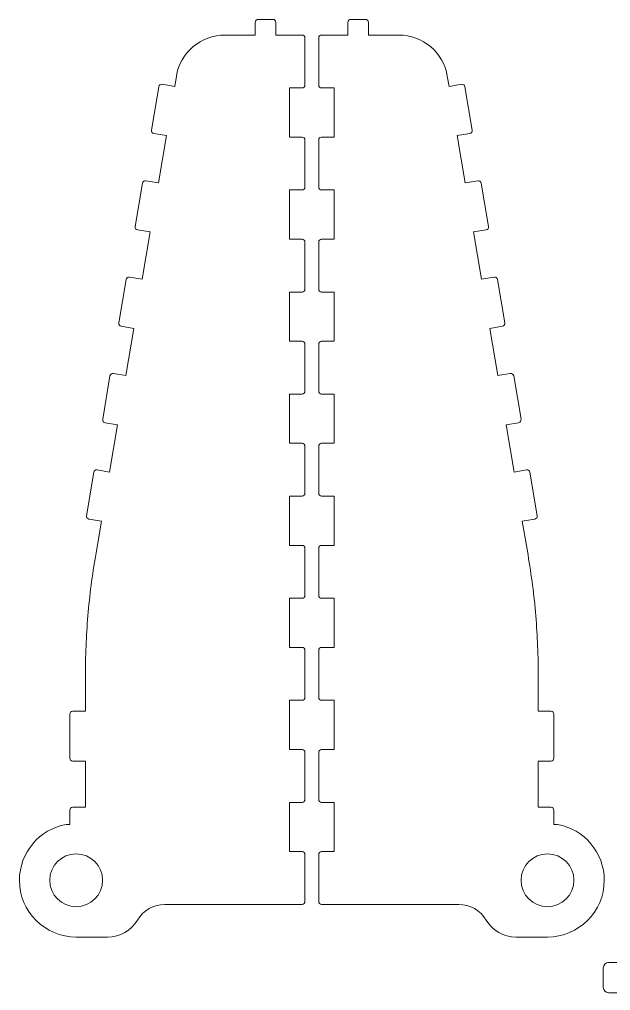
# Model space of a CAD drawing. Header units: millimetres. Extents: x -1099 to 2075, y -1295 to 1553.
# Drawn here: x -481.4 to -360.5, y -984.8 to -786.1 of the extents above; entities that cross this region are included whole.
import ezdxf

# ---------------------------------------------------------------- set-up
doc = ezdxf.new("R2010")
doc.units = ezdxf.units.MM
doc.header["$MEASUREMENT"] = 0
doc.layers.add('layer 1', color=7, linetype='Continuous')

msp = doc.modelspace()

# ---------------------------------------------------------------- linework, layer by layer
at = {"layer": 'layer 1', "color": 240, "lineweight": 9}
for points, knots in [([(-457.9935, -849.3233), (-457.9935, -849.3233), (-460.5613, -848.8913), (-460.5613, -848.8913), (-460.5613, -848.8913), (-460.8873, -848.8365), (-461.1083, -848.526), (-461.0534, -848.2), (-461.0534, -848.2), (-461.0534, -848.2), (-459.5596, -839.3252), (-459.5596, -839.3252), (-459.5596, -839.3252), (-459.5047, -838.9992), (-459.1943, -838.7783), (-458.8683, -838.8332), (-458.8683, -838.8332), (-458.8683, -838.8332), (-456.3, -839.2654), (-456.3, -839.2654), (-456.3, -839.2654), (-456.3, -839.2654), (-454.6733, -829.6018), (-454.6733, -829.6018), (-454.6733, -829.6018), (-454.6733, -829.6018), (-457.241, -829.1696), (-457.241, -829.1696), (-457.241, -829.1696), (-457.5673, -829.1146), (-457.7883, -828.8039), (-457.733, -828.4777), (-457.733, -828.4777), (-457.733, -828.4777), (-456.2301, -819.6031), (-456.2301, -819.6031), (-456.2301, -819.6031), (-456.1749, -819.2772), (-455.8645, -819.0566), (-455.5385, -819.1116), (-455.5385, -819.1116), (-455.5385, -819.1116), (-452.9801, -819.5438), (-452.9801, -819.5438), (-452.9801, -819.5438), (-452.9801, -819.5438), (-451.3531, -809.8803), (-451.3531, -809.8803), (-451.3531, -809.8803), (-451.3531, -809.8803), (-453.9119, -809.4481), (-453.9119, -809.4481), (-453.9119, -809.4481), (-454.2378, -809.3931), (-454.4586, -809.0828), (-454.4037, -808.7569), (-454.4037, -808.7569), (-454.4037, -808.7569), (-452.9097, -799.882), (-452.9097, -799.882), (-452.9097, -799.882), (-452.8549, -799.5561), (-452.5444, -799.3351), (-452.2185, -799.39), (-452.2185, -799.39), (-452.2185, -799.39), (-449.6505, -799.822), (-449.6505, -799.822), (-449.6505, -799.822), (-449.6505, -799.822), (-449.3065, -797.7323), (-449.3065, -797.7323), (-449.3065, -797.7323), (-448.478, -792.8266), (-444.3126, -789.3108), (-439.3381, -789.3109), (-439.3381, -789.3109), (-439.3381, -789.3109), (-433.1679, -789.311), (-433.1679, -789.311), (-433.1679, -789.311), (-433.1679, -789.311), (-433.1679, -786.7109), (-433.1679, -786.7109), (-433.1679, -786.7109), (-433.1679, -786.3805), (-432.8983, -786.1109), (-432.5679, -786.1109), (-432.5679, -786.1109), (-432.5679, -786.1109), (-429.5681, -786.1107), (-429.5681, -786.1107), (-429.5681, -786.1107), (-429.2376, -786.1107), (-428.9681, -786.3802), (-428.9681, -786.7107), (-428.9681, -786.7107), (-428.9681, -786.7107), (-428.9681, -789.3109), (-428.9681, -789.3109), (-428.9681, -789.3109), (-428.9681, -789.3109), (-423.5979, -789.3109), (-423.5979, -789.3109), (-423.5979, -789.3109), (-423.2674, -789.3109), (-422.9979, -789.5804), (-422.9979, -789.9109), (-422.9979, -789.9109), (-422.9979, -789.9109), (-422.9979, -799.5289), (-422.9979, -799.5289), (-422.9979, -799.5289), (-422.9979, -799.8595), (-423.2673, -800.1289), (-423.5979, -800.1289), (-423.5979, -800.1289), (-423.5979, -800.1289), (-426.1979, -800.1288), (-426.1979, -800.1288), (-426.1979, -800.1288), (-426.1979, -800.1288), (-426.1979, -810.1924), (-426.1979, -810.1924), (-426.1979, -810.1924), (-426.1979, -810.1924), (-423.5979, -810.1922), (-423.5979, -810.1922), (-423.5979, -810.1922), (-423.2674, -810.1922), (-422.9979, -810.4617), (-422.9979, -810.7922), (-422.9979, -810.7922), (-422.9979, -810.7922), (-422.9979, -820.4098), (-422.9979, -820.4098), (-422.9979, -820.4098), (-422.9979, -820.7404), (-423.2673, -821.0098), (-423.5979, -821.0098), (-423.5979, -821.0098), (-423.5979, -821.0098), (-426.1979, -821.0099), (-426.1979, -821.0099), (-426.1979, -821.0099), (-426.1979, -821.0099), (-426.1979, -831.0735), (-426.1979, -831.0735), (-426.1979, -831.0735), (-426.1979, -831.0735), (-423.5979, -831.0735), (-423.5979, -831.0735), (-423.5979, -831.0735), (-423.2674, -831.0735), (-422.9979, -831.343), (-422.9979, -831.6735), (-422.9979, -831.6735), (-422.9979, -831.6735), (-422.9979, -841.2911), (-422.9979, -841.2911), (-422.9979, -841.2911), (-422.9979, -841.6217), (-423.2673, -841.8911), (-423.5979, -841.8911), (-423.5979, -841.8911), (-423.5979, -841.8911), (-426.1979, -841.8911), (-426.1979, -841.8911), (-426.1979, -841.8911), (-426.1979, -841.8911), (-426.1979, -851.9545), (-426.1979, -851.9545), (-426.1979, -851.9545), (-426.1979, -851.9545), (-423.5979, -851.9545), (-423.5979, -851.9545), (-423.5979, -851.9545), (-423.2674, -851.9545), (-422.9979, -852.224), (-422.9979, -852.5545), (-422.9979, -852.5545), (-422.9979, -852.5545), (-422.9979, -862.1725), (-422.9979, -862.1725), (-422.9979, -862.1725), (-422.9979, -862.5031), (-423.2673, -862.7725), (-423.5979, -862.7725), (-423.5979, -862.7725), (-423.5979, -862.7725), (-426.1979, -862.7723), (-426.1979, -862.7723), (-426.1979, -862.7723), (-426.1979, -862.7723), (-426.1979, -872.8357), (-426.1979, -872.8357), (-426.1979, -872.8357), (-426.1979, -872.8357), (-423.5979, -872.8358), (-423.5979, -872.8358), (-423.5979, -872.8358), (-423.2674, -872.8358), (-422.9979, -873.1053), (-422.9979, -873.4358), (-422.9979, -873.4358), (-422.9979, -873.4358), (-422.9979, -883.0534), (-422.9979, -883.0534), (-422.9979, -883.0534), (-422.9979, -883.384), (-423.2673, -883.6534), (-423.5979, -883.6534), (-423.5979, -883.6534), (-423.5979, -883.6534), (-426.1979, -883.6535), (-426.1979, -883.6535), (-426.1979, -883.6535), (-426.1979, -883.6535), (-426.1979, -893.7169), (-426.1979, -893.7169), (-426.1979, -893.7169), (-426.1979, -893.7169), (-423.5979, -893.7169), (-423.5979, -893.7169), (-423.5979, -893.7169), (-423.2674, -893.7169), (-422.9979, -893.9864), (-422.9979, -894.3169), (-422.9979, -894.3169), (-422.9979, -894.3169), (-422.9979, -903.9347), (-422.9979, -903.9347), (-422.9979, -903.9347), (-422.9979, -904.2653), (-423.2673, -904.5347), (-423.5979, -904.5347), (-423.5979, -904.5347), (-423.5979, -904.5347), (-426.1979, -904.5347), (-426.1979, -904.5347), (-426.1979, -904.5347), (-426.1979, -904.5347), (-426.1979, -914.5983), (-426.1979, -914.5983), (-426.1979, -914.5983), (-426.1979, -914.5983), (-423.5979, -914.5981), (-423.5979, -914.5981), (-423.5979, -914.5981), (-423.2674, -914.5981), (-422.9979, -914.8676), (-422.9979, -915.1981), (-422.9979, -915.1981), (-422.9979, -915.1981), (-422.9979, -924.8158), (-422.9979, -924.8158), (-422.9979, -924.8158), (-422.9979, -925.1464), (-423.2673, -925.4158), (-423.5979, -925.4158), (-423.5979, -925.4158), (-423.5979, -925.4158), (-426.1979, -925.4158), (-426.1979, -925.4158), (-426.1979, -925.4158), (-426.1979, -925.4158), (-426.1979, -935.4793), (-426.1979, -935.4793), (-426.1979, -935.4793), (-426.1979, -935.4793), (-423.5979, -935.4792), (-423.5979, -935.4792), (-423.5979, -935.4792), (-423.2674, -935.4792), (-422.9979, -935.7487), (-422.9979, -936.0792), (-422.9979, -936.0792), (-422.9979, -936.0792), (-422.9979, -945.697), (-422.9979, -945.697), (-422.9979, -945.697), (-422.9979, -946.0276), (-423.2673, -946.297), (-423.5979, -946.297), (-423.5979, -946.297), (-423.5979, -946.297), (-426.1979, -946.2969), (-426.1979, -946.2969), (-426.1979, -946.2969), (-426.1979, -946.2969), (-426.1979, -956.3604), (-426.1979, -956.3604), (-426.1979, -956.3604), (-426.1979, -956.3604), (-423.5979, -956.3604), (-423.5979, -956.3604), (-423.5979, -956.3604), (-423.2674, -956.3604), (-422.9979, -956.6299), (-422.9979, -956.9604), (-422.9979, -956.9604), (-422.9979, -956.9604), (-422.9979, -966.5777), (-422.9979, -966.5777), (-422.9979, -966.5777), (-422.9979, -966.9083), (-423.2673, -967.1777), (-423.5979, -967.1777), (-423.5979, -967.1777), (-423.5979, -967.1777), (-451.6281, -967.1776), (-451.6281, -967.1776), (-451.6281, -967.1776), (-453.9504, -967.1776), (-456.0822, -968.4079), (-457.2722, -970.3905), (-457.2722, -970.3905), (-458.5896, -972.5918), (-460.7917, -973.8445), (-463.3578, -973.8444), (-463.3578, -973.8444), (-463.3578, -973.8444), (-469.798, -973.8444), (-469.798, -973.8444), (-469.798, -973.8444), (-476.2032, -973.8444), (-481.398, -968.6496), (-481.398, -962.2444), (-481.398, -962.2444), (-481.398, -956.6179), (-477.3512, -951.7908), (-471.8153, -950.82), (-471.8153, -950.82), (-471.8153, -950.82), (-471.8067, -950.8185), (-471.8067, -950.8185), (-471.8067, -950.8185), (-471.8067, -950.8185), (-471.0978, -950.8184), (-471.0978, -950.8184), (-471.0978, -950.8184), (-471.0978, -950.8184), (-471.0978, -947.911), (-471.0978, -947.911), (-471.0978, -947.911), (-471.0978, -947.5804), (-470.8284, -947.311), (-470.4978, -947.311), (-470.4978, -947.311), (-470.4978, -947.311), (-467.8982, -947.3109), (-467.8982, -947.3109), (-467.8982, -947.3109), (-467.8982, -947.3109), (-467.8982, -937.8442), (-467.8982, -937.8442), (-467.8982, -937.8442), (-467.8982, -937.8442), (-470.4978, -937.8444), (-470.4978, -937.8444), (-470.4978, -937.8444), (-470.8284, -937.8444), (-471.0978, -937.575), (-471.0978, -937.2444), (-471.0978, -937.2444), (-471.0978, -937.2444), (-471.0978, -928.2443), (-471.0978, -928.2443), (-471.0978, -928.2443), (-471.0978, -927.9137), (-470.8284, -927.6443), (-470.4978, -927.6443), (-470.4978, -927.6443), (-470.4978, -927.6443), (-467.8982, -927.6443), (-467.8982, -927.6443), (-467.8982, -927.6443), (-467.8982, -927.6443), (-467.8982, -920.63), (-467.8982, -920.63), (-467.8982, -920.63), (-467.8982, -916.4495), (-467.75, -912.2792), (-467.4004, -908.1128), (-467.4004, -908.1128), (-467.0507, -903.9451), (-466.5018, -899.807), (-465.8066, -895.6834), (-465.8066, -895.6834), (-465.8066, -895.6834), (-464.6432, -888.7667), (-464.6432, -888.7667), (-464.6432, -888.7667), (-464.6432, -888.7667), (-467.2116, -888.3341), (-467.2116, -888.3341), (-467.2116, -888.3341), (-467.5375, -888.2793), (-467.7585, -887.9688), (-467.7036, -887.6429), (-467.7036, -887.6429), (-467.7036, -887.6429), (-466.2098, -878.7682), (-466.2098, -878.7682), (-466.2098, -878.7682), (-466.155, -878.4422), (-465.8445, -878.2212), (-465.5185, -878.2761), (-465.5185, -878.2761), (-465.5185, -878.2761), (-462.9498, -878.7085), (-462.9498, -878.7085), (-462.9498, -878.7085), (-462.9498, -878.7085), (-461.3232, -869.0447), (-461.3232, -869.0447), (-461.3232, -869.0447), (-461.3232, -869.0447), (-463.8818, -868.6129), (-463.8818, -868.6129), (-463.8818, -868.6129), (-464.2078, -868.5579), (-464.4285, -868.2475), (-464.3736, -867.9216), (-464.3736, -867.9216), (-464.3736, -867.9216), (-462.8798, -859.0469), (-462.8798, -859.0469), (-462.8798, -859.0469), (-462.825, -858.7207), (-462.5144, -858.4998), (-462.1883, -858.5549), (-462.1883, -858.5549), (-462.1883, -858.5549), (-459.6299, -858.9868), (-459.6299, -858.9868), (-459.6299, -858.9868), (-459.6299, -858.9868), (-457.9935, -849.3233), (-457.9935, -849.3233)], [0, 0, 0, 0, 0.00900901, 0.00900901, 0.00900901, 0.00900901, 0.01801802, 0.01801802, 0.01801802, 0.01801802, 0.02702703, 0.02702703, 0.02702703, 0.02702703, 0.03603604, 0.03603604, 0.03603604, 0.03603604, 0.04504505, 0.04504505, 0.04504505, 0.04504505, 0.05405405, 0.05405405, 0.05405405, 0.05405405, 0.06306306, 0.06306306, 0.06306306, 0.06306306, 0.07207207, 0.07207207, 0.07207207, 0.07207207, 0.08108108, 0.08108108, 0.08108108, 0.08108108, 0.09009009, 0.09009009, 0.09009009, 0.09009009, 0.0990991, 0.0990991, 0.0990991, 0.0990991, 0.10810811, 0.10810811, 0.10810811, 0.10810811, 0.11711712, 0.11711712, 0.11711712, 0.11711712, 0.12612613, 0.12612613, 0.12612613, 0.12612613, 0.13513514, 0.13513514, 0.13513514, 0.13513514, 0.14414414, 0.14414414, 0.14414414, 0.14414414, 0.15315315, 0.15315315, 0.15315315, 0.15315315, 0.16216216, 0.16216216, 0.16216216, 0.16216216, 0.17117117, 0.17117117, 0.17117117, 0.17117117, 0.18018018, 0.18018018, 0.18018018, 0.18018018, 0.18918919, 0.18918919, 0.18918919, 0.18918919, 0.1981982, 0.1981982, 0.1981982, 0.1981982, 0.20720721, 0.20720721, 0.20720721, 0.20720721, 0.21621622, 0.21621622, 0.21621622, 0.21621622, 0.22522523, 0.22522523, 0.22522523, 0.22522523, 0.23423423, 0.23423423, 0.23423423, 0.23423423, 0.24324324, 0.24324324, 0.24324324, 0.24324324, 0.25225225, 0.25225225, 0.25225225, 0.25225225, 0.26126126, 0.26126126, 0.26126126, 0.26126126, 0.27027027, 0.27027027, 0.27027027, 0.27027027, 0.27927928, 0.27927928, 0.27927928, 0.27927928, 0.28828829, 0.28828829, 0.28828829, 0.28828829, 0.2972973, 0.2972973, 0.2972973, 0.2972973, 0.30630631, 0.30630631, 0.30630631, 0.30630631, 0.31531532, 0.31531532, 0.31531532, 0.31531532, 0.32432432, 0.32432432, 0.32432432, 0.32432432, 0.33333333, 0.33333333, 0.33333333, 0.33333333, 0.34234234, 0.34234234, 0.34234234, 0.34234234, 0.35135135, 0.35135135, 0.35135135, 0.35135135, 0.36036036, 0.36036036, 0.36036036, 0.36036036, 0.36936937, 0.36936937, 0.36936937, 0.36936937, 0.37837838, 0.37837838, 0.37837838, 0.37837838, 0.38738739, 0.38738739, 0.38738739, 0.38738739, 0.3963964, 0.3963964, 0.3963964, 0.3963964, 0.40540541, 0.40540541, 0.40540541, 0.40540541, 0.41441441, 0.41441441, 0.41441441, 0.41441441, 0.42342342, 0.42342342, 0.42342342, 0.42342342, 0.43243243, 0.43243243, 0.43243243, 0.43243243, 0.44144144, 0.44144144, 0.44144144, 0.44144144, 0.45045045, 0.45045045, 0.45045045, 0.45045045, 0.45945946, 0.45945946, 0.45945946, 0.45945946, 0.46846847, 0.46846847, 0.46846847, 0.46846847, 0.47747748, 0.47747748, 0.47747748, 0.47747748, 0.48648649, 0.48648649, 0.48648649, 0.48648649, 0.4954955, 0.4954955, 0.4954955, 0.4954955, 0.5045045, 0.5045045, 0.5045045, 0.5045045, 0.51351351, 0.51351351, 0.51351351, 0.51351351, 0.52252252, 0.52252252, 0.52252252, 0.52252252, 0.53153153, 0.53153153, 0.53153153, 0.53153153, 0.54054054, 0.54054054, 0.54054054, 0.54054054, 0.54954955, 0.54954955, 0.54954955, 0.54954955, 0.55855856, 0.55855856, 0.55855856, 0.55855856, 0.56756757, 0.56756757, 0.56756757, 0.56756757, 0.57657658, 0.57657658, 0.57657658, 0.57657658, 0.58558559, 0.58558559, 0.58558559, 0.58558559, 0.59459459, 0.59459459, 0.59459459, 0.59459459, 0.6036036, 0.6036036, 0.6036036, 0.6036036, 0.61261261, 0.61261261, 0.61261261, 0.61261261, 0.62162162, 0.62162162, 0.62162162, 0.62162162, 0.63063063, 0.63063063, 0.63063063, 0.63063063, 0.63963964, 0.63963964, 0.63963964, 0.63963964, 0.64864865, 0.64864865, 0.64864865, 0.64864865, 0.65765766, 0.65765766, 0.65765766, 0.65765766, 0.66666667, 0.66666667, 0.66666667, 0.66666667, 0.67567568, 0.67567568, 0.67567568, 0.67567568, 0.68468468, 0.68468468, 0.68468468, 0.68468468, 0.69369369, 0.69369369, 0.69369369, 0.69369369, 0.7027027, 0.7027027, 0.7027027, 0.7027027, 0.71171171, 0.71171171, 0.71171171, 0.71171171, 0.72072072, 0.72072072, 0.72072072, 0.72072072, 0.72972973, 0.72972973, 0.72972973, 0.72972973, 0.73873874, 0.73873874, 0.73873874, 0.73873874, 0.74774775, 0.74774775, 0.74774775, 0.74774775, 0.75675676, 0.75675676, 0.75675676, 0.75675676, 0.76576577, 0.76576577, 0.76576577, 0.76576577, 0.77477477, 0.77477477, 0.77477477, 0.77477477, 0.78378378, 0.78378378, 0.78378378, 0.78378378, 0.79279279, 0.79279279, 0.79279279, 0.79279279, 0.8018018, 0.8018018, 0.8018018, 0.8018018, 0.81081081, 0.81081081, 0.81081081, 0.81081081, 0.81981982, 0.81981982, 0.81981982, 0.81981982, 0.82882883, 0.82882883, 0.82882883, 0.82882883, 0.83783784, 0.83783784, 0.83783784, 0.83783784, 0.84684685, 0.84684685, 0.84684685, 0.84684685, 0.85585586, 0.85585586, 0.85585586, 0.85585586, 0.86486486, 0.86486486, 0.86486486, 0.86486486, 0.87387387, 0.87387387, 0.87387387, 0.87387387, 0.88288288, 0.88288288, 0.88288288, 0.88288288, 0.89189189, 0.89189189, 0.89189189, 0.89189189, 0.9009009, 0.9009009, 0.9009009, 0.9009009, 0.90990991, 0.90990991, 0.90990991, 0.90990991, 0.91891892, 0.91891892, 0.91891892, 0.91891892, 0.92792793, 0.92792793, 0.92792793, 0.92792793, 0.93693694, 0.93693694, 0.93693694, 0.93693694, 0.94594595, 0.94594595, 0.94594595, 0.94594595, 0.95495495, 0.95495495, 0.95495495, 0.95495495, 0.96396396, 0.96396396, 0.96396396, 0.96396396, 0.97297297, 0.97297297, 0.97297297, 0.97297297, 0.98198198, 0.98198198, 0.98198198, 0.98198198, 1, 1, 1, 1]), ([(-385.2023, -849.3233), (-385.2023, -849.3233), (-383.5659, -858.9868), (-383.5659, -858.9868), (-383.5659, -858.9868), (-383.5659, -858.9868), (-381.0076, -858.5549), (-381.0076, -858.5549), (-381.0076, -858.5549), (-380.6814, -858.4998), (-380.3708, -858.7207), (-380.316, -859.0469), (-380.316, -859.0469), (-380.316, -859.0469), (-378.8222, -867.9216), (-378.8222, -867.9216), (-378.8222, -867.9216), (-378.7673, -868.2475), (-378.988, -868.5579), (-379.314, -868.6129), (-379.314, -868.6129), (-379.314, -868.6129), (-381.8726, -869.0447), (-381.8726, -869.0447), (-381.8726, -869.0447), (-381.8726, -869.0447), (-380.246, -878.7085), (-380.246, -878.7085), (-380.246, -878.7085), (-380.246, -878.7085), (-377.6773, -878.2761), (-377.6773, -878.2761), (-377.6773, -878.2761), (-377.3513, -878.2212), (-377.0408, -878.4422), (-376.986, -878.7682), (-376.986, -878.7682), (-376.986, -878.7682), (-375.4922, -887.6429), (-375.4922, -887.6429), (-375.4922, -887.6429), (-375.4373, -887.9688), (-375.6583, -888.2793), (-375.9842, -888.3341), (-375.9842, -888.3341), (-375.9842, -888.3341), (-378.5526, -888.7667), (-378.5526, -888.7667), (-378.5526, -888.7667), (-378.5526, -888.7667), (-377.3892, -895.6834), (-377.3892, -895.6834), (-377.3892, -895.6834), (-376.694, -899.807), (-376.1451, -903.9451), (-375.7954, -908.1128), (-375.7954, -908.1128), (-375.4458, -912.2792), (-375.2976, -916.4495), (-375.2976, -920.63), (-375.2976, -920.63), (-375.2976, -920.63), (-375.2976, -927.6443), (-375.2976, -927.6443), (-375.2976, -927.6443), (-375.2976, -927.6443), (-372.698, -927.6443), (-372.698, -927.6443), (-372.698, -927.6443), (-372.3674, -927.6443), (-372.098, -927.9137), (-372.098, -928.2443), (-372.098, -928.2443), (-372.098, -928.2443), (-372.098, -937.2444), (-372.098, -937.2444), (-372.098, -937.2444), (-372.098, -937.575), (-372.3674, -937.8444), (-372.698, -937.8444), (-372.698, -937.8444), (-372.698, -937.8444), (-375.2976, -937.8442), (-375.2976, -937.8442), (-375.2976, -937.8442), (-375.2976, -937.8442), (-375.2976, -947.3109), (-375.2976, -947.3109), (-375.2976, -947.3109), (-375.2976, -947.3109), (-372.698, -947.311), (-372.698, -947.311), (-372.698, -947.311), (-372.3674, -947.311), (-372.098, -947.5804), (-372.098, -947.911), (-372.098, -947.911), (-372.098, -947.911), (-372.098, -950.8184), (-372.098, -950.8184), (-372.098, -950.8184), (-372.098, -950.8184), (-371.3891, -950.8185), (-371.3891, -950.8185), (-371.3891, -950.8185), (-371.3891, -950.8185), (-371.3805, -950.82), (-371.3805, -950.82), (-371.3805, -950.82), (-365.8446, -951.7908), (-361.7978, -956.6179), (-361.7978, -962.2444), (-361.7978, -962.2444), (-361.7978, -968.6496), (-366.9926, -973.8444), (-373.3978, -973.8444), (-373.3978, -973.8444), (-373.3978, -973.8444), (-379.838, -973.8444), (-379.838, -973.8444), (-379.838, -973.8444), (-382.4041, -973.8445), (-384.6062, -972.5918), (-385.9236, -970.3905), (-385.9236, -970.3905), (-387.1136, -968.4079), (-389.2454, -967.1776), (-391.5677, -967.1776), (-391.5677, -967.1776), (-391.5677, -967.1776), (-419.5979, -967.1777), (-419.5979, -967.1777), (-419.5979, -967.1777), (-419.9285, -967.1777), (-420.1979, -966.9083), (-420.1979, -966.5777), (-420.1979, -966.5777), (-420.1979, -966.5777), (-420.1979, -956.9604), (-420.1979, -956.9604), (-420.1979, -956.9604), (-420.1979, -956.6299), (-419.9284, -956.3604), (-419.5979, -956.3604), (-419.5979, -956.3604), (-419.5979, -956.3604), (-416.9979, -956.3604), (-416.9979, -956.3604), (-416.9979, -956.3604), (-416.9979, -956.3604), (-416.9979, -946.2969), (-416.9979, -946.2969), (-416.9979, -946.2969), (-416.9979, -946.2969), (-419.5979, -946.297), (-419.5979, -946.297), (-419.5979, -946.297), (-419.9285, -946.297), (-420.1979, -946.0276), (-420.1979, -945.697), (-420.1979, -945.697), (-420.1979, -945.697), (-420.1979, -936.0792), (-420.1979, -936.0792), (-420.1979, -936.0792), (-420.1979, -935.7487), (-419.9284, -935.4792), (-419.5979, -935.4792), (-419.5979, -935.4792), (-419.5979, -935.4792), (-416.9979, -935.4793), (-416.9979, -935.4793), (-416.9979, -935.4793), (-416.9979, -935.4793), (-416.9979, -925.4158), (-416.9979, -925.4158), (-416.9979, -925.4158), (-416.9979, -925.4158), (-419.5979, -925.4158), (-419.5979, -925.4158), (-419.5979, -925.4158), (-419.9285, -925.4158), (-420.1979, -925.1464), (-420.1979, -924.8158), (-420.1979, -924.8158), (-420.1979, -924.8158), (-420.1979, -915.1981), (-420.1979, -915.1981), (-420.1979, -915.1981), (-420.1979, -914.8676), (-419.9284, -914.5981), (-419.5979, -914.5981), (-419.5979, -914.5981), (-419.5979, -914.5981), (-416.9979, -914.5983), (-416.9979, -914.5983), (-416.9979, -914.5983), (-416.9979, -914.5983), (-416.9979, -904.5347), (-416.9979, -904.5347), (-416.9979, -904.5347), (-416.9979, -904.5347), (-419.5979, -904.5347), (-419.5979, -904.5347), (-419.5979, -904.5347), (-419.9285, -904.5347), (-420.1979, -904.2653), (-420.1979, -903.9347), (-420.1979, -903.9347), (-420.1979, -903.9347), (-420.1979, -894.3169), (-420.1979, -894.3169), (-420.1979, -894.3169), (-420.1979, -893.9864), (-419.9284, -893.7169), (-419.5979, -893.7169), (-419.5979, -893.7169), (-419.5979, -893.7169), (-416.9979, -893.7169), (-416.9979, -893.7169), (-416.9979, -893.7169), (-416.9979, -893.7169), (-416.9979, -883.6535), (-416.9979, -883.6535), (-416.9979, -883.6535), (-416.9979, -883.6535), (-419.5979, -883.6534), (-419.5979, -883.6534), (-419.5979, -883.6534), (-419.9285, -883.6534), (-420.1979, -883.384), (-420.1979, -883.0534), (-420.1979, -883.0534), (-420.1979, -883.0534), (-420.1979, -873.4358), (-420.1979, -873.4358), (-420.1979, -873.4358), (-420.1979, -873.1053), (-419.9284, -872.8358), (-419.5979, -872.8358), (-419.5979, -872.8358), (-419.5979, -872.8358), (-416.9979, -872.8357), (-416.9979, -872.8357), (-416.9979, -872.8357), (-416.9979, -872.8357), (-416.9979, -862.7723), (-416.9979, -862.7723), (-416.9979, -862.7723), (-416.9979, -862.7723), (-419.5979, -862.7725), (-419.5979, -862.7725), (-419.5979, -862.7725), (-419.9285, -862.7725), (-420.1979, -862.5031), (-420.1979, -862.1725), (-420.1979, -862.1725), (-420.1979, -862.1725), (-420.1979, -852.5545), (-420.1979, -852.5545), (-420.1979, -852.5545), (-420.1979, -852.224), (-419.9284, -851.9545), (-419.5979, -851.9545), (-419.5979, -851.9545), (-419.5979, -851.9545), (-416.9979, -851.9545), (-416.9979, -851.9545), (-416.9979, -851.9545), (-416.9979, -851.9545), (-416.9979, -841.8911), (-416.9979, -841.8911), (-416.9979, -841.8911), (-416.9979, -841.8911), (-419.5979, -841.8911), (-419.5979, -841.8911), (-419.5979, -841.8911), (-419.9285, -841.8911), (-420.1979, -841.6217), (-420.1979, -841.2911), (-420.1979, -841.2911), (-420.1979, -841.2911), (-420.1979, -831.6735), (-420.1979, -831.6735), (-420.1979, -831.6735), (-420.1979, -831.343), (-419.9284, -831.0735), (-419.5979, -831.0735), (-419.5979, -831.0735), (-419.5979, -831.0735), (-416.9979, -831.0735), (-416.9979, -831.0735), (-416.9979, -831.0735), (-416.9979, -831.0735), (-416.9979, -821.0099), (-416.9979, -821.0099), (-416.9979, -821.0099), (-416.9979, -821.0099), (-419.5979, -821.0098), (-419.5979, -821.0098), (-419.5979, -821.0098), (-419.9285, -821.0098), (-420.1979, -820.7404), (-420.1979, -820.4098), (-420.1979, -820.4098), (-420.1979, -820.4098), (-420.1979, -810.7922), (-420.1979, -810.7922), (-420.1979, -810.7922), (-420.1979, -810.4617), (-419.9284, -810.1922), (-419.5979, -810.1922), (-419.5979, -810.1922), (-419.5979, -810.1922), (-416.9979, -810.1924), (-416.9979, -810.1924), (-416.9979, -810.1924), (-416.9979, -810.1924), (-416.9979, -800.1288), (-416.9979, -800.1288), (-416.9979, -800.1288), (-416.9979, -800.1288), (-419.5979, -800.1289), (-419.5979, -800.1289), (-419.5979, -800.1289), (-419.9285, -800.1289), (-420.1979, -799.8595), (-420.1979, -799.5289), (-420.1979, -799.5289), (-420.1979, -799.5289), (-420.1979, -789.9109), (-420.1979, -789.9109), (-420.1979, -789.9109), (-420.1979, -789.5804), (-419.9284, -789.3109), (-419.5979, -789.3109), (-419.5979, -789.3109), (-419.5979, -789.3109), (-414.2277, -789.3109), (-414.2277, -789.3109), (-414.2277, -789.3109), (-414.2277, -789.3109), (-414.2277, -786.7107), (-414.2277, -786.7107), (-414.2277, -786.7107), (-414.2277, -786.3802), (-413.9582, -786.1107), (-413.6277, -786.1107), (-413.6277, -786.1107), (-413.6277, -786.1107), (-410.6279, -786.1109), (-410.6279, -786.1109), (-410.6279, -786.1109), (-410.2975, -786.1109), (-410.0279, -786.3805), (-410.0279, -786.7109), (-410.0279, -786.7109), (-410.0279, -786.7109), (-410.0279, -789.311), (-410.0279, -789.311), (-410.0279, -789.311), (-410.0279, -789.311), (-403.8577, -789.3109), (-403.8577, -789.3109), (-403.8577, -789.3109), (-398.8832, -789.3108), (-394.7178, -792.8266), (-393.8892, -797.7326), (-393.8892, -797.7326), (-393.8892, -797.7326), (-393.5453, -799.822), (-393.5453, -799.822), (-393.5453, -799.822), (-393.5453, -799.822), (-390.9773, -799.39), (-390.9773, -799.39), (-390.9773, -799.39), (-390.6514, -799.3351), (-390.3409, -799.5561), (-390.2861, -799.882), (-390.2861, -799.882), (-390.2861, -799.882), (-388.7921, -808.7569), (-388.7921, -808.7569), (-388.7921, -808.7569), (-388.7372, -809.0828), (-388.958, -809.3931), (-389.2839, -809.4481), (-389.2839, -809.4481), (-389.2839, -809.4481), (-391.8427, -809.8803), (-391.8427, -809.8803), (-391.8427, -809.8803), (-391.8427, -809.8803), (-390.2157, -819.5438), (-390.2157, -819.5438), (-390.2157, -819.5438), (-390.2157, -819.5438), (-387.6572, -819.1116), (-387.6572, -819.1116), (-387.6572, -819.1116), (-387.3313, -819.0566), (-387.0209, -819.2772), (-386.9657, -819.6031), (-386.9657, -819.6031), (-386.9657, -819.6031), (-385.4628, -828.4777), (-385.4628, -828.4777), (-385.4628, -828.4777), (-385.4075, -828.8039), (-385.6285, -829.1146), (-385.9548, -829.1696), (-385.9548, -829.1696), (-385.9548, -829.1696), (-388.5225, -829.6018), (-388.5225, -829.6018), (-388.5225, -829.6018), (-388.5225, -829.6018), (-386.8958, -839.2654), (-386.8958, -839.2654), (-386.8958, -839.2654), (-386.8958, -839.2654), (-384.3275, -838.8332), (-384.3275, -838.8332), (-384.3275, -838.8332), (-384.0015, -838.7783), (-383.6911, -838.9992), (-383.6362, -839.3252), (-383.6362, -839.3252), (-383.6362, -839.3252), (-382.1424, -848.2), (-382.1424, -848.2), (-382.1424, -848.2), (-382.0875, -848.526), (-382.3085, -848.8365), (-382.6345, -848.8913), (-382.6345, -848.8913), (-382.6345, -848.8913), (-385.2023, -849.3233), (-385.2023, -849.3233)], [0, 0, 0, 0, 0.00900901, 0.00900901, 0.00900901, 0.00900901, 0.01801802, 0.01801802, 0.01801802, 0.01801802, 0.02702703, 0.02702703, 0.02702703, 0.02702703, 0.03603604, 0.03603604, 0.03603604, 0.03603604, 0.04504505, 0.04504505, 0.04504505, 0.04504505, 0.05405405, 0.05405405, 0.05405405, 0.05405405, 0.06306306, 0.06306306, 0.06306306, 0.06306306, 0.07207207, 0.07207207, 0.07207207, 0.07207207, 0.08108108, 0.08108108, 0.08108108, 0.08108108, 0.09009009, 0.09009009, 0.09009009, 0.09009009, 0.0990991, 0.0990991, 0.0990991, 0.0990991, 0.10810811, 0.10810811, 0.10810811, 0.10810811, 0.11711712, 0.11711712, 0.11711712, 0.11711712, 0.12612613, 0.12612613, 0.12612613, 0.12612613, 0.13513514, 0.13513514, 0.13513514, 0.13513514, 0.14414414, 0.14414414, 0.14414414, 0.14414414, 0.15315315, 0.15315315, 0.15315315, 0.15315315, 0.16216216, 0.16216216, 0.16216216, 0.16216216, 0.17117117, 0.17117117, 0.17117117, 0.17117117, 0.18018018, 0.18018018, 0.18018018, 0.18018018, 0.18918919, 0.18918919, 0.18918919, 0.18918919, 0.1981982, 0.1981982, 0.1981982, 0.1981982, 0.20720721, 0.20720721, 0.20720721, 0.20720721, 0.21621622, 0.21621622, 0.21621622, 0.21621622, 0.22522523, 0.22522523, 0.22522523, 0.22522523, 0.23423423, 0.23423423, 0.23423423, 0.23423423, 0.24324324, 0.24324324, 0.24324324, 0.24324324, 0.25225225, 0.25225225, 0.25225225, 0.25225225, 0.26126126, 0.26126126, 0.26126126, 0.26126126, 0.27027027, 0.27027027, 0.27027027, 0.27027027, 0.27927928, 0.27927928, 0.27927928, 0.27927928, 0.28828829, 0.28828829, 0.28828829, 0.28828829, 0.2972973, 0.2972973, 0.2972973, 0.2972973, 0.30630631, 0.30630631, 0.30630631, 0.30630631, 0.31531532, 0.31531532, 0.31531532, 0.31531532, 0.32432432, 0.32432432, 0.32432432, 0.32432432, 0.33333333, 0.33333333, 0.33333333, 0.33333333, 0.34234234, 0.34234234, 0.34234234, 0.34234234, 0.35135135, 0.35135135, 0.35135135, 0.35135135, 0.36036036, 0.36036036, 0.36036036, 0.36036036, 0.36936937, 0.36936937, 0.36936937, 0.36936937, 0.37837838, 0.37837838, 0.37837838, 0.37837838, 0.38738739, 0.38738739, 0.38738739, 0.38738739, 0.3963964, 0.3963964, 0.3963964, 0.3963964, 0.40540541, 0.40540541, 0.40540541, 0.40540541, 0.41441441, 0.41441441, 0.41441441, 0.41441441, 0.42342342, 0.42342342, 0.42342342, 0.42342342, 0.43243243, 0.43243243, 0.43243243, 0.43243243, 0.44144144, 0.44144144, 0.44144144, 0.44144144, 0.45045045, 0.45045045, 0.45045045, 0.45045045, 0.45945946, 0.45945946, 0.45945946, 0.45945946, 0.46846847, 0.46846847, 0.46846847, 0.46846847, 0.47747748, 0.47747748, 0.47747748, 0.47747748, 0.48648649, 0.48648649, 0.48648649, 0.48648649, 0.4954955, 0.4954955, 0.4954955, 0.4954955, 0.5045045, 0.5045045, 0.5045045, 0.5045045, 0.51351351, 0.51351351, 0.51351351, 0.51351351, 0.52252252, 0.52252252, 0.52252252, 0.52252252, 0.53153153, 0.53153153, 0.53153153, 0.53153153, 0.54054054, 0.54054054, 0.54054054, 0.54054054, 0.54954955, 0.54954955, 0.54954955, 0.54954955, 0.55855856, 0.55855856, 0.55855856, 0.55855856, 0.56756757, 0.56756757, 0.56756757, 0.56756757, 0.57657658, 0.57657658, 0.57657658, 0.57657658, 0.58558559, 0.58558559, 0.58558559, 0.58558559, 0.59459459, 0.59459459, 0.59459459, 0.59459459, 0.6036036, 0.6036036, 0.6036036, 0.6036036, 0.61261261, 0.61261261, 0.61261261, 0.61261261, 0.62162162, 0.62162162, 0.62162162, 0.62162162, 0.63063063, 0.63063063, 0.63063063, 0.63063063, 0.63963964, 0.63963964, 0.63963964, 0.63963964, 0.64864865, 0.64864865, 0.64864865, 0.64864865, 0.65765766, 0.65765766, 0.65765766, 0.65765766, 0.66666667, 0.66666667, 0.66666667, 0.66666667, 0.67567568, 0.67567568, 0.67567568, 0.67567568, 0.68468468, 0.68468468, 0.68468468, 0.68468468, 0.69369369, 0.69369369, 0.69369369, 0.69369369, 0.7027027, 0.7027027, 0.7027027, 0.7027027, 0.71171171, 0.71171171, 0.71171171, 0.71171171, 0.72072072, 0.72072072, 0.72072072, 0.72072072, 0.72972973, 0.72972973, 0.72972973, 0.72972973, 0.73873874, 0.73873874, 0.73873874, 0.73873874, 0.74774775, 0.74774775, 0.74774775, 0.74774775, 0.75675676, 0.75675676, 0.75675676, 0.75675676, 0.76576577, 0.76576577, 0.76576577, 0.76576577, 0.77477477, 0.77477477, 0.77477477, 0.77477477, 0.78378378, 0.78378378, 0.78378378, 0.78378378, 0.79279279, 0.79279279, 0.79279279, 0.79279279, 0.8018018, 0.8018018, 0.8018018, 0.8018018, 0.81081081, 0.81081081, 0.81081081, 0.81081081, 0.81981982, 0.81981982, 0.81981982, 0.81981982, 0.82882883, 0.82882883, 0.82882883, 0.82882883, 0.83783784, 0.83783784, 0.83783784, 0.83783784, 0.84684685, 0.84684685, 0.84684685, 0.84684685, 0.85585586, 0.85585586, 0.85585586, 0.85585586, 0.86486486, 0.86486486, 0.86486486, 0.86486486, 0.87387387, 0.87387387, 0.87387387, 0.87387387, 0.88288288, 0.88288288, 0.88288288, 0.88288288, 0.89189189, 0.89189189, 0.89189189, 0.89189189, 0.9009009, 0.9009009, 0.9009009, 0.9009009, 0.90990991, 0.90990991, 0.90990991, 0.90990991, 0.91891892, 0.91891892, 0.91891892, 0.91891892, 0.92792793, 0.92792793, 0.92792793, 0.92792793, 0.93693694, 0.93693694, 0.93693694, 0.93693694, 0.94594595, 0.94594595, 0.94594595, 0.94594595, 0.95495495, 0.95495495, 0.95495495, 0.95495495, 0.96396396, 0.96396396, 0.96396396, 0.96396396, 0.97297297, 0.97297297, 0.97297297, 0.97297297, 0.98198198, 0.98198198, 0.98198198, 0.98198198, 1, 1, 1, 1]), ([(-469.798, -956.8444), (-472.7799, -956.8444), (-475.1982, -959.2627), (-475.198, -962.2446), (-475.198, -962.2446), (-475.198, -965.2264), (-472.7797, -967.6444), (-469.798, -967.6445), (-469.798, -967.6445), (-466.8162, -967.6444), (-464.398, -965.2263), (-464.398, -962.2444), (-464.398, -962.2444), (-464.398, -959.2625), (-466.8161, -956.8443), (-469.798, -956.8444)], [0, 0, 0, 0, 0.2, 0.2, 0.2, 0.2, 0.4, 0.4, 0.4, 0.4, 0.6, 0.6, 0.6, 0.6, 1, 1, 1, 1]), ([(-373.3978, -956.8444), (-376.3797, -956.8443), (-378.7978, -959.2625), (-378.7978, -962.2444), (-378.7978, -962.2444), (-378.7978, -965.2263), (-376.3796, -967.6444), (-373.3978, -967.6445), (-373.3978, -967.6445), (-370.4161, -967.6444), (-367.9978, -965.2264), (-367.9978, -962.2446), (-367.9978, -962.2446), (-367.9976, -959.2627), (-370.4159, -956.8444), (-373.3978, -956.8444)], [0, 0, 0, 0, 0.2, 0.2, 0.2, 0.2, 0.4, 0.4, 0.4, 0.4, 0.6, 0.6, 0.6, 0.6, 1, 1, 1, 1]), ([(-356.0003, -1193.5443), (-356.0003, -1193.5443), (-356.0003, -1183.7443), (-356.0003, -1183.7443), (-356.0003, -1183.7443), (-356.0003, -1183.7443), (-358.6003, -1183.7443), (-358.6003, -1183.7443), (-358.6003, -1183.7443), (-358.9308, -1183.7443), (-359.2003, -1183.4748), (-359.2003, -1183.1443), (-359.2003, -1183.1443), (-359.2003, -1183.1443), (-359.2003, -1174.4777), (-359.2003, -1174.4777), (-359.2003, -1174.4777), (-359.2003, -1174.1472), (-358.9308, -1173.8777), (-358.6003, -1173.8777), (-358.6003, -1173.8777), (-358.6003, -1173.8777), (-356.0003, -1173.8777), (-356.0003, -1173.8777), (-356.0003, -1173.8777), (-356.0003, -1173.8777), (-356.0003, -1164.0777), (-356.0003, -1164.0777), (-356.0003, -1164.0777), (-356.0003, -1164.0777), (-358.6003, -1164.0777), (-358.6003, -1164.0777), (-358.6003, -1164.0777), (-358.9308, -1164.0777), (-359.2003, -1163.8082), (-359.2003, -1163.4777), (-359.2003, -1163.4777), (-359.2003, -1163.4777), (-359.2003, -1154.811), (-359.2003, -1154.811), (-359.2003, -1154.811), (-359.2003, -1154.4805), (-358.9308, -1154.211), (-358.6003, -1154.211), (-358.6003, -1154.211), (-358.6003, -1154.211), (-356.0003, -1154.211), (-356.0003, -1154.211), (-356.0003, -1154.211), (-356.0003, -1154.211), (-356.0003, -1144.411), (-356.0003, -1144.411), (-356.0003, -1144.411), (-356.0003, -1144.411), (-358.6003, -1144.411), (-358.6003, -1144.411), (-358.6003, -1144.411), (-358.9308, -1144.411), (-359.2003, -1144.1415), (-359.2003, -1143.811), (-359.2003, -1143.811), (-359.2003, -1143.811), (-359.2003, -1135.1443), (-359.2003, -1135.1443), (-359.2003, -1135.1443), (-359.2003, -1134.8138), (-358.9308, -1134.5443), (-358.6003, -1134.5443), (-358.6003, -1134.5443), (-358.6003, -1134.5443), (-356.0003, -1134.5443), (-356.0003, -1134.5443), (-356.0003, -1134.5443), (-356.0003, -1134.5443), (-356.0003, -1124.7443), (-356.0003, -1124.7443), (-356.0003, -1124.7443), (-356.0003, -1124.7443), (-358.6003, -1124.7443), (-358.6003, -1124.7443), (-358.6003, -1124.7443), (-358.9308, -1124.7443), (-359.2003, -1124.4748), (-359.2003, -1124.1443), (-359.2003, -1124.1443), (-359.2003, -1124.1443), (-359.2003, -1115.4777), (-359.2003, -1115.4777), (-359.2003, -1115.4777), (-359.2003, -1115.1472), (-358.9308, -1114.8777), (-358.6003, -1114.8777), (-358.6003, -1114.8777), (-358.6003, -1114.8777), (-356.0003, -1114.8777), (-356.0003, -1114.8777), (-356.0003, -1114.8777), (-356.0003, -1114.8777), (-356.0003, -1105.0777), (-356.0003, -1105.0777), (-356.0003, -1105.0777), (-356.0003, -1105.0777), (-358.6003, -1105.0777), (-358.6003, -1105.0777), (-358.6003, -1105.0777), (-358.9308, -1105.0777), (-359.2003, -1104.8082), (-359.2003, -1104.4777), (-359.2003, -1104.4777), (-359.2003, -1104.4777), (-359.2003, -1095.811), (-359.2003, -1095.811), (-359.2003, -1095.811), (-359.2003, -1095.4805), (-358.9308, -1095.211), (-358.6003, -1095.211), (-358.6003, -1095.211), (-358.6003, -1095.211), (-356.0003, -1095.211), (-356.0003, -1095.211), (-356.0003, -1095.211), (-356.0003, -1095.211), (-356.0003, -1085.411), (-356.0003, -1085.411), (-356.0003, -1085.411), (-356.0003, -1085.411), (-358.6003, -1085.411), (-358.6003, -1085.411), (-358.6003, -1085.411), (-358.9308, -1085.411), (-359.2003, -1085.1415), (-359.2003, -1084.811), (-359.2003, -1084.811), (-359.2003, -1084.811), (-359.2003, -1076.1443), (-359.2003, -1076.1443), (-359.2003, -1076.1443), (-359.2003, -1075.8138), (-358.9308, -1075.5443), (-358.6003, -1075.5443), (-358.6003, -1075.5443), (-358.6003, -1075.5443), (-356.0003, -1075.5443), (-356.0003, -1075.5443), (-356.0003, -1075.5443), (-356.0003, -1075.5443), (-356.0003, -1065.7443), (-356.0003, -1065.7443), (-356.0003, -1065.7443), (-356.0003, -1065.7443), (-358.6003, -1065.7443), (-358.6003, -1065.7443), (-358.6003, -1065.7443), (-358.9308, -1065.7443), (-359.2003, -1065.4748), (-359.2003, -1065.1443), (-359.2003, -1065.1443), (-359.2003, -1065.1443), (-359.2003, -1056.4777), (-359.2003, -1056.4777), (-359.2003, -1056.4777), (-359.2003, -1056.1472), (-358.9308, -1055.8777), (-358.6003, -1055.8777), (-358.6003, -1055.8777), (-358.6003, -1055.8777), (-356.0003, -1055.8777), (-356.0003, -1055.8777), (-356.0003, -1055.8777), (-356.0003, -1055.8777), (-356.0003, -1046.0777), (-356.0003, -1046.0777), (-356.0003, -1046.0777), (-356.0003, -1046.0777), (-358.6003, -1046.0777), (-358.6003, -1046.0777), (-358.6003, -1046.0777), (-358.9308, -1046.0777), (-359.2003, -1045.8082), (-359.2003, -1045.4777), (-359.2003, -1045.4777), (-359.2003, -1045.4777), (-359.2003, -1036.811), (-359.2003, -1036.811), (-359.2003, -1036.811), (-359.2003, -1036.4805), (-358.9308, -1036.211), (-358.6003, -1036.211), (-358.6003, -1036.211), (-358.6003, -1036.211), (-356.0003, -1036.211), (-356.0003, -1036.211), (-356.0003, -1036.211), (-356.0003, -1036.211), (-356.0003, -1026.411), (-356.0003, -1026.411), (-356.0003, -1026.411), (-356.0003, -1026.411), (-358.6003, -1026.411), (-358.6003, -1026.411), (-358.6003, -1026.411), (-358.9308, -1026.411), (-359.2003, -1026.1415), (-359.2003, -1025.811), (-359.2003, -1025.811), (-359.2003, -1025.811), (-359.2003, -1017.1443), (-359.2003, -1017.1443), (-359.2003, -1017.1443), (-359.2003, -1016.8138), (-358.9308, -1016.5443), (-358.6003, -1016.5443), (-358.6003, -1016.5443), (-358.6003, -1016.5443), (-356.0003, -1016.5443), (-356.0003, -1016.5443), (-356.0003, -1016.5443), (-356.0003, -1016.5443), (-356.0003, -1006.7443), (-356.0003, -1006.7443), (-356.0003, -1006.7443), (-356.0003, -1006.7443), (-358.6003, -1006.7443), (-358.6003, -1006.7443), (-358.6003, -1006.7443), (-358.9308, -1006.7443), (-359.2003, -1006.4748), (-359.2003, -1006.1443), (-359.2003, -1006.1443), (-359.2003, -1006.1443), (-359.2003, -997.4777), (-359.2003, -997.4777), (-359.2003, -997.4777), (-359.2003, -997.1472), (-358.9308, -996.8777), (-358.6003, -996.8777), (-358.6003, -996.8777), (-358.6003, -996.8777), (-356.0003, -996.8777), (-356.0003, -996.8777), (-356.0003, -996.8777), (-356.0003, -996.8777), (-356.0003, -985.2444), (-356.0003, -985.2444), (-356.0003, -985.2444), (-356.0003, -985.2444), (-360.9003, -985.2444), (-360.9003, -985.2444), (-360.9003, -985.2444), (-361.5062, -985.2444), (-362.0003, -984.7503), (-362.0003, -984.1444), (-362.0003, -984.1444), (-362.0003, -984.1444), (-362.0003, -980.1444), (-362.0003, -980.1444), (-362.0003, -980.1444), (-362.0003, -979.5386), (-361.5061, -979.0444), (-360.9003, -979.0444), (-360.9003, -979.0444), (-360.9003, -979.0444), (-356.0003, -979.0444), (-356.0003, -979.0444), (-356.0003, -979.0444), (-356.0003, -979.0444), (-356.0003, -977.211), (-356.0003, -977.211), (-356.0003, -977.211), (-356.0003, -977.211), (-265.8003, -977.211), (-265.8003, -977.211), (-265.8003, -977.211), (-265.8003, -977.211), (-265.8003, -979.0444), (-265.8003, -979.0444), (-265.8003, -979.0444), (-265.8003, -979.0444), (-260.9003, -979.0444), (-260.9003, -979.0444), (-260.9003, -979.0444), (-260.2944, -979.0444), (-259.8003, -979.5385), (-259.8003, -980.1444), (-259.8003, -980.1444), (-259.8003, -980.1444), (-259.8003, -984.1444), (-259.8003, -984.1444), (-259.8003, -984.1444), (-259.8003, -984.7504), (-260.2943, -985.2444), (-260.9003, -985.2444), (-260.9003, -985.2444), (-260.9003, -985.2444), (-265.8003, -985.2444), (-265.8003, -985.2444), (-265.8003, -985.2444), (-265.8003, -985.2444), (-265.8003, -996.8777), (-265.8003, -996.8777), (-265.8003, -996.8777), (-265.8003, -996.8777), (-263.2003, -996.8777), (-263.2003, -996.8777), (-263.2003, -996.8777), (-262.8698, -996.8777), (-262.6003, -997.1472), (-262.6003, -997.4777), (-262.6003, -997.4777), (-262.6003, -997.4777), (-262.6003, -1006.1443), (-262.6003, -1006.1443), (-262.6003, -1006.1443), (-262.6003, -1006.4749), (-262.8697, -1006.7443), (-263.2003, -1006.7443), (-263.2003, -1006.7443), (-263.2003, -1006.7443), (-265.8003, -1006.7443), (-265.8003, -1006.7443), (-265.8003, -1006.7443), (-265.8003, -1006.7443), (-265.8003, -1016.5443), (-265.8003, -1016.5443), (-265.8003, -1016.5443), (-265.8003, -1016.5443), (-263.2003, -1016.5443), (-263.2003, -1016.5443), (-263.2003, -1016.5443), (-262.8698, -1016.5443), (-262.6003, -1016.8138), (-262.6003, -1017.1443), (-262.6003, -1017.1443), (-262.6003, -1017.1443), (-262.6003, -1025.811), (-262.6003, -1025.811), (-262.6003, -1025.811), (-262.6003, -1026.1416), (-262.8697, -1026.411), (-263.2003, -1026.411), (-263.2003, -1026.411), (-263.2003, -1026.411), (-265.8003, -1026.411), (-265.8003, -1026.411), (-265.8003, -1026.411), (-265.8003, -1026.411), (-265.8003, -1036.211), (-265.8003, -1036.211), (-265.8003, -1036.211), (-265.8003, -1036.211), (-263.2003, -1036.211), (-263.2003, -1036.211), (-263.2003, -1036.211), (-262.8698, -1036.211), (-262.6003, -1036.4805), (-262.6003, -1036.811), (-262.6003, -1036.811), (-262.6003, -1036.811), (-262.6003, -1045.4777), (-262.6003, -1045.4777), (-262.6003, -1045.4777), (-262.6003, -1045.8083), (-262.8697, -1046.0777), (-263.2003, -1046.0777), (-263.2003, -1046.0777), (-263.2003, -1046.0777), (-265.8003, -1046.0777), (-265.8003, -1046.0777), (-265.8003, -1046.0777), (-265.8003, -1046.0777), (-265.8003, -1055.8777), (-265.8003, -1055.8777), (-265.8003, -1055.8777), (-265.8003, -1055.8777), (-263.2003, -1055.8777), (-263.2003, -1055.8777), (-263.2003, -1055.8777), (-262.8698, -1055.8777), (-262.6003, -1056.1472), (-262.6003, -1056.4777), (-262.6003, -1056.4777), (-262.6003, -1056.4777), (-262.6003, -1065.1443), (-262.6003, -1065.1443), (-262.6003, -1065.1443), (-262.6003, -1065.4749), (-262.8697, -1065.7443), (-263.2003, -1065.7443), (-263.2003, -1065.7443), (-263.2003, -1065.7443), (-265.8003, -1065.7443), (-265.8003, -1065.7443), (-265.8003, -1065.7443), (-265.8003, -1065.7443), (-265.8003, -1075.5443), (-265.8003, -1075.5443), (-265.8003, -1075.5443), (-265.8003, -1075.5443), (-263.2003, -1075.5443), (-263.2003, -1075.5443), (-263.2003, -1075.5443), (-262.8698, -1075.5443), (-262.6003, -1075.8138), (-262.6003, -1076.1443), (-262.6003, -1076.1443), (-262.6003, -1076.1443), (-262.6003, -1084.811), (-262.6003, -1084.811), (-262.6003, -1084.811), (-262.6003, -1085.1416), (-262.8697, -1085.411), (-263.2003, -1085.411), (-263.2003, -1085.411), (-263.2003, -1085.411), (-265.8003, -1085.411), (-265.8003, -1085.411), (-265.8003, -1085.411), (-265.8003, -1085.411), (-265.8003, -1095.211), (-265.8003, -1095.211), (-265.8003, -1095.211), (-265.8003, -1095.211), (-263.2003, -1095.211), (-263.2003, -1095.211), (-263.2003, -1095.211), (-262.8698, -1095.211), (-262.6003, -1095.4805), (-262.6003, -1095.811), (-262.6003, -1095.811), (-262.6003, -1095.811), (-262.6003, -1104.4777), (-262.6003, -1104.4777), (-262.6003, -1104.4777), (-262.6003, -1104.8083), (-262.8697, -1105.0777), (-263.2003, -1105.0777), (-263.2003, -1105.0777), (-263.2003, -1105.0777), (-265.8003, -1105.0777), (-265.8003, -1105.0777), (-265.8003, -1105.0777), (-265.8003, -1105.0777), (-265.8003, -1114.8777), (-265.8003, -1114.8777), (-265.8003, -1114.8777), (-265.8003, -1114.8777), (-263.2003, -1114.8777), (-263.2003, -1114.8777), (-263.2003, -1114.8777), (-262.8698, -1114.8777), (-262.6003, -1115.1472), (-262.6003, -1115.4777), (-262.6003, -1115.4777), (-262.6003, -1115.4777), (-262.6003, -1124.1443), (-262.6003, -1124.1443), (-262.6003, -1124.1443), (-262.6003, -1124.4749), (-262.8697, -1124.7443), (-263.2003, -1124.7443), (-263.2003, -1124.7443), (-263.2003, -1124.7443), (-265.8003, -1124.7443), (-265.8003, -1124.7443), (-265.8003, -1124.7443), (-265.8003, -1124.7443), (-265.8003, -1134.5443), (-265.8003, -1134.5443), (-265.8003, -1134.5443), (-265.8003, -1134.5443), (-263.2003, -1134.5443), (-263.2003, -1134.5443), (-263.2003, -1134.5443), (-262.8698, -1134.5443), (-262.6003, -1134.8138), (-262.6003, -1135.1443), (-262.6003, -1135.1443), (-262.6003, -1135.1443), (-262.6003, -1143.811), (-262.6003, -1143.811), (-262.6003, -1143.811), (-262.6003, -1144.1416), (-262.8697, -1144.411), (-263.2003, -1144.411), (-263.2003, -1144.411), (-263.2003, -1144.411), (-265.8003, -1144.411), (-265.8003, -1144.411), (-265.8003, -1144.411), (-265.8003, -1144.411), (-265.8003, -1154.211), (-265.8003, -1154.211), (-265.8003, -1154.211), (-265.8003, -1154.211), (-263.2003, -1154.211), (-263.2003, -1154.211), (-263.2003, -1154.211), (-262.8698, -1154.211), (-262.6003, -1154.4805), (-262.6003, -1154.811), (-262.6003, -1154.811), (-262.6003, -1154.811), (-262.6003, -1163.4777), (-262.6003, -1163.4777), (-262.6003, -1163.4777), (-262.6003, -1163.8083), (-262.8697, -1164.0777), (-263.2003, -1164.0777), (-263.2003, -1164.0777), (-263.2003, -1164.0777), (-265.8003, -1164.0777), (-265.8003, -1164.0777), (-265.8003, -1164.0777), (-265.8003, -1164.0777), (-265.8003, -1173.8777), (-265.8003, -1173.8777), (-265.8003, -1173.8777), (-265.8003, -1173.8777), (-263.2003, -1173.8777), (-263.2003, -1173.8777), (-263.2003, -1173.8777), (-262.8698, -1173.8777), (-262.6003, -1174.1472), (-262.6003, -1174.4777), (-262.6003, -1174.4777), (-262.6003, -1174.4777), (-262.6003, -1183.1443), (-262.6003, -1183.1443), (-262.6003, -1183.1443), (-262.6003, -1183.4749), (-262.8697, -1183.7443), (-263.2003, -1183.7443), (-263.2003, -1183.7443), (-263.2003, -1183.7443), (-265.8003, -1183.7443), (-265.8003, -1183.7443), (-265.8003, -1183.7443), (-265.8003, -1183.7443), (-265.8003, -1193.5443), (-265.8003, -1193.5443), (-265.8003, -1193.5443), (-265.8003, -1193.5443), (-263.2003, -1193.5443), (-263.2003, -1193.5443), (-263.2003, -1193.5443), (-262.8698, -1193.5443), (-262.6003, -1193.8138), (-262.6003, -1194.1443), (-262.6003, -1194.1443), (-262.6003, -1194.1443), (-262.6003, -1213.4109), (-262.6003, -1213.4109), (-262.6003, -1213.4109), (-262.6003, -1213.4109), (-271.9003, -1213.4109), (-271.9003, -1213.4109), (-271.9003, -1213.4109), (-276.179, -1213.4109), (-279.9974, -1210.6923), (-281.4234, -1206.673), (-281.4234, -1206.673), (-282.1301, -1204.6809), (-283.9264, -1203.411), (-286.0404, -1203.411), (-286.0404, -1203.411), (-286.0404, -1203.411), (-335.7602, -1203.411), (-335.7602, -1203.411), (-335.7602, -1203.411), (-337.8742, -1203.411), (-339.6705, -1204.6809), (-340.3772, -1206.673), (-340.3772, -1206.673), (-341.8032, -1210.6923), (-345.6216, -1213.4109), (-349.9003, -1213.4109), (-349.9003, -1213.4109), (-349.9003, -1213.4109), (-359.2003, -1213.4109), (-359.2003, -1213.4109), (-359.2003, -1213.4109), (-359.2003, -1213.4109), (-359.2003, -1194.1443), (-359.2003, -1194.1443), (-359.2003, -1194.1443), (-359.2003, -1193.8138), (-358.9308, -1193.5443), (-358.6003, -1193.5443), (-358.6003, -1193.5443), (-358.6003, -1193.5443), (-356.0003, -1193.5443), (-356.0003, -1193.5443)], [0, 0, 0, 0, 0.00671141, 0.00671141, 0.00671141, 0.00671141, 0.01342282, 0.01342282, 0.01342282, 0.01342282, 0.02013423, 0.02013423, 0.02013423, 0.02013423, 0.02684564, 0.02684564, 0.02684564, 0.02684564, 0.03355705, 0.03355705, 0.03355705, 0.03355705, 0.04026846, 0.04026846, 0.04026846, 0.04026846, 0.04697987, 0.04697987, 0.04697987, 0.04697987, 0.05369128, 0.05369128, 0.05369128, 0.05369128, 0.06040268, 0.06040268, 0.06040268, 0.06040268, 0.06711409, 0.06711409, 0.06711409, 0.06711409, 0.0738255, 0.0738255, 0.0738255, 0.0738255, 0.08053691, 0.08053691, 0.08053691, 0.08053691, 0.08724832, 0.08724832, 0.08724832, 0.08724832, 0.09395973, 0.09395973, 0.09395973, 0.09395973, 0.10067114, 0.10067114, 0.10067114, 0.10067114, 0.10738255, 0.10738255, 0.10738255, 0.10738255, 0.11409396, 0.11409396, 0.11409396, 0.11409396, 0.12080537, 0.12080537, 0.12080537, 0.12080537, 0.12751678, 0.12751678, 0.12751678, 0.12751678, 0.13422819, 0.13422819, 0.13422819, 0.13422819, 0.1409396, 0.1409396, 0.1409396, 0.1409396, 0.14765101, 0.14765101, 0.14765101, 0.14765101, 0.15436242, 0.15436242, 0.15436242, 0.15436242, 0.16107383, 0.16107383, 0.16107383, 0.16107383, 0.16778523, 0.16778523, 0.16778523, 0.16778523, 0.17449664, 0.17449664, 0.17449664, 0.17449664, 0.18120805, 0.18120805, 0.18120805, 0.18120805, 0.18791946, 0.18791946, 0.18791946, 0.18791946, 0.19463087, 0.19463087, 0.19463087, 0.19463087, 0.20134228, 0.20134228, 0.20134228, 0.20134228, 0.20805369, 0.20805369, 0.20805369, 0.20805369, 0.2147651, 0.2147651, 0.2147651, 0.2147651, 0.22147651, 0.22147651, 0.22147651, 0.22147651, 0.22818792, 0.22818792, 0.22818792, 0.22818792, 0.23489933, 0.23489933, 0.23489933, 0.23489933, 0.24161074, 0.24161074, 0.24161074, 0.24161074, 0.24832215, 0.24832215, 0.24832215, 0.24832215, 0.25503356, 0.25503356, 0.25503356, 0.25503356, 0.26174497, 0.26174497, 0.26174497, 0.26174497, 0.26845638, 0.26845638, 0.26845638, 0.26845638, 0.27516779, 0.27516779, 0.27516779, 0.27516779, 0.28187919, 0.28187919, 0.28187919, 0.28187919, 0.2885906, 0.2885906, 0.2885906, 0.2885906, 0.29530201, 0.29530201, 0.29530201, 0.29530201, 0.30201342, 0.30201342, 0.30201342, 0.30201342, 0.30872483, 0.30872483, 0.30872483, 0.30872483, 0.31543624, 0.31543624, 0.31543624, 0.31543624, 0.32214765, 0.32214765, 0.32214765, 0.32214765, 0.32885906, 0.32885906, 0.32885906, 0.32885906, 0.33557047, 0.33557047, 0.33557047, 0.33557047, 0.34228188, 0.34228188, 0.34228188, 0.34228188, 0.34899329, 0.34899329, 0.34899329, 0.34899329, 0.3557047, 0.3557047, 0.3557047, 0.3557047, 0.36241611, 0.36241611, 0.36241611, 0.36241611, 0.36912752, 0.36912752, 0.36912752, 0.36912752, 0.37583893, 0.37583893, 0.37583893, 0.37583893, 0.38255034, 0.38255034, 0.38255034, 0.38255034, 0.38926174, 0.38926174, 0.38926174, 0.38926174, 0.39597315, 0.39597315, 0.39597315, 0.39597315, 0.40268456, 0.40268456, 0.40268456, 0.40268456, 0.40939597, 0.40939597, 0.40939597, 0.40939597, 0.41610738, 0.41610738, 0.41610738, 0.41610738, 0.42281879, 0.42281879, 0.42281879, 0.42281879, 0.4295302, 0.4295302, 0.4295302, 0.4295302, 0.43624161, 0.43624161, 0.43624161, 0.43624161, 0.44295302, 0.44295302, 0.44295302, 0.44295302, 0.44966443, 0.44966443, 0.44966443, 0.44966443, 0.45637584, 0.45637584, 0.45637584, 0.45637584, 0.46308725, 0.46308725, 0.46308725, 0.46308725, 0.46979866, 0.46979866, 0.46979866, 0.46979866, 0.47651007, 0.47651007, 0.47651007, 0.47651007, 0.48322148, 0.48322148, 0.48322148, 0.48322148, 0.48993289, 0.48993289, 0.48993289, 0.48993289, 0.4966443, 0.4966443, 0.4966443, 0.4966443, 0.5033557, 0.5033557, 0.5033557, 0.5033557, 0.51006711, 0.51006711, 0.51006711, 0.51006711, 0.51677852, 0.51677852, 0.51677852, 0.51677852, 0.52348993, 0.52348993, 0.52348993, 0.52348993, 0.53020134, 0.53020134, 0.53020134, 0.53020134, 0.53691275, 0.53691275, 0.53691275, 0.53691275, 0.54362416, 0.54362416, 0.54362416, 0.54362416, 0.55033557, 0.55033557, 0.55033557, 0.55033557, 0.55704698, 0.55704698, 0.55704698, 0.55704698, 0.56375839, 0.56375839, 0.56375839, 0.56375839, 0.5704698, 0.5704698, 0.5704698, 0.5704698, 0.57718121, 0.57718121, 0.57718121, 0.57718121, 0.58389262, 0.58389262, 0.58389262, 0.58389262, 0.59060403, 0.59060403, 0.59060403, 0.59060403, 0.59731544, 0.59731544, 0.59731544, 0.59731544, 0.60402685, 0.60402685, 0.60402685, 0.60402685, 0.61073826, 0.61073826, 0.61073826, 0.61073826, 0.61744966, 0.61744966, 0.61744966, 0.61744966, 0.62416107, 0.62416107, 0.62416107, 0.62416107, 0.63087248, 0.63087248, 0.63087248, 0.63087248, 0.63758389, 0.63758389, 0.63758389, 0.63758389, 0.6442953, 0.6442953, 0.6442953, 0.6442953, 0.65100671, 0.65100671, 0.65100671, 0.65100671, 0.65771812, 0.65771812, 0.65771812, 0.65771812, 0.66442953, 0.66442953, 0.66442953, 0.66442953, 0.67114094, 0.67114094, 0.67114094, 0.67114094, 0.67785235, 0.67785235, 0.67785235, 0.67785235, 0.68456376, 0.68456376, 0.68456376, 0.68456376, 0.69127517, 0.69127517, 0.69127517, 0.69127517, 0.69798658, 0.69798658, 0.69798658, 0.69798658, 0.70469799, 0.70469799, 0.70469799, 0.70469799, 0.7114094, 0.7114094, 0.7114094, 0.7114094, 0.71812081, 0.71812081, 0.71812081, 0.71812081, 0.72483221, 0.72483221, 0.72483221, 0.72483221, 0.73154362, 0.73154362, 0.73154362, 0.73154362, 0.73825503, 0.73825503, 0.73825503, 0.73825503, 0.74496644, 0.74496644, 0.74496644, 0.74496644, 0.75167785, 0.75167785, 0.75167785, 0.75167785, 0.75838926, 0.75838926, 0.75838926, 0.75838926, 0.76510067, 0.76510067, 0.76510067, 0.76510067, 0.77181208, 0.77181208, 0.77181208, 0.77181208, 0.77852349, 0.77852349, 0.77852349, 0.77852349, 0.7852349, 0.7852349, 0.7852349, 0.7852349, 0.79194631, 0.79194631, 0.79194631, 0.79194631, 0.79865772, 0.79865772, 0.79865772, 0.79865772, 0.80536913, 0.80536913, 0.80536913, 0.80536913, 0.81208054, 0.81208054, 0.81208054, 0.81208054, 0.81879195, 0.81879195, 0.81879195, 0.81879195, 0.82550336, 0.82550336, 0.82550336, 0.82550336, 0.83221477, 0.83221477, 0.83221477, 0.83221477, 0.83892617, 0.83892617, 0.83892617, 0.83892617, 0.84563758, 0.84563758, 0.84563758, 0.84563758, 0.85234899, 0.85234899, 0.85234899, 0.85234899, 0.8590604, 0.8590604, 0.8590604, 0.8590604, 0.86577181, 0.86577181, 0.86577181, 0.86577181, 0.87248322, 0.87248322, 0.87248322, 0.87248322, 0.87919463, 0.87919463, 0.87919463, 0.87919463, 0.88590604, 0.88590604, 0.88590604, 0.88590604, 0.89261745, 0.89261745, 0.89261745, 0.89261745, 0.89932886, 0.89932886, 0.89932886, 0.89932886, 0.90604027, 0.90604027, 0.90604027, 0.90604027, 0.91275168, 0.91275168, 0.91275168, 0.91275168, 0.91946309, 0.91946309, 0.91946309, 0.91946309, 0.9261745, 0.9261745, 0.9261745, 0.9261745, 0.93288591, 0.93288591, 0.93288591, 0.93288591, 0.93959732, 0.93959732, 0.93959732, 0.93959732, 0.94630872, 0.94630872, 0.94630872, 0.94630872, 0.95302013, 0.95302013, 0.95302013, 0.95302013, 0.95973154, 0.95973154, 0.95973154, 0.95973154, 0.96644295, 0.96644295, 0.96644295, 0.96644295, 0.97315436, 0.97315436, 0.97315436, 0.97315436, 0.97986577, 0.97986577, 0.97986577, 0.97986577, 0.98657718, 0.98657718, 0.98657718, 0.98657718, 1, 1, 1, 1])]:
    msp.add_open_spline(points, degree=3, knots=knots, dxfattribs=at)

doc.saveas('drawing.dxf')
